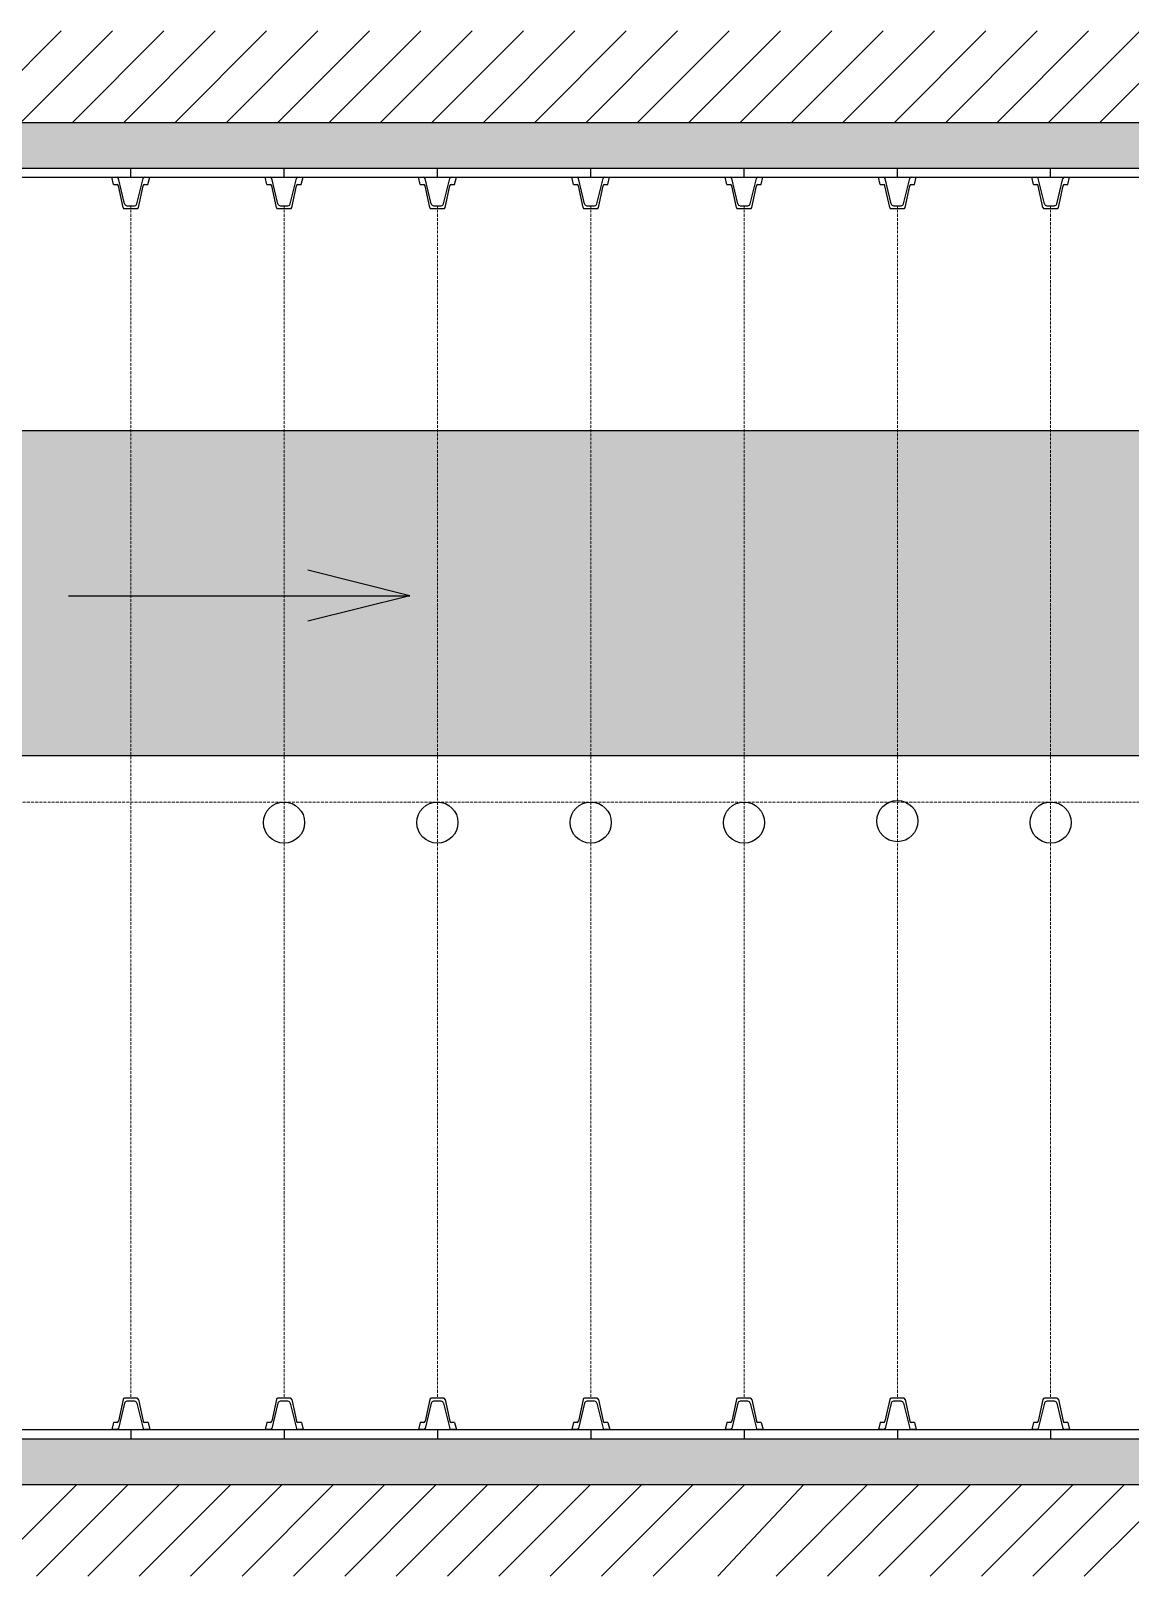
# Model space of a CAD drawing. Header units: millimetres. Extents: x -46762 to 161452, y -66984 to 31524.
# Drawn here: x -41047 to -36244, y 4275 to 11029 of the extents above; entities that cross this region are included whole.
import ezdxf

# ---------------------------------------------------------------- set-up
doc = ezdxf.new("R2010")
doc.units = ezdxf.units.MM
doc.header["$LTSCALE"] = 0.5
doc.linetypes.add('ACAD_ISO10W100', pattern=[18, 12, -3, 0, -3])
pattern_1 = [(228.0128, (-73422.488, -15068.033), (-1016.0008633, -1143.0014045), [17.08605, -1691.525]), (184.9697, (-73433.9176, -15080.733), (1524.0024653, 126.9991038), [29.32025, -2902.7]), (132.5104, (-73463.1276, -15083.273), (1269.9990759, -1397.0013646), [20.6741, -2046.735]), (267.2737, (-73512.6576, -15115.023), (126.99944854, 2539.9991827), [26.70025, -2643.32]), (292.8337, (-73513.9276, -15141.693), (-635.0018028, 1524.0008665), [26.1817, -2591.99]), (357.2737, (-73503.7676, -15165.823), (-2539.9991827, 126.99944854), [26.70025, -2643.32]), (37.6942, (-73477.0976, -15167.093), (-1651.00104306, -1269.99886785), [35.3097, -3495.655]), (72.2553, (-73449.1576, -15145.503), (889.00177827, 2794.0008103), [33.336, -3300.265]), (121.4296, (-73438.9976, -15113.753), (-1016.0002618, 1650.998058), [26.79065, -2652.275]), (175.2364, (-73452.968, -15090.893), (1396.9989027, -126.9988081), [30.58565, -1498.695]), (222.3974, (-73483.4476, -15088.3528), (-1524.00004586, -1396.99818253), [39.5539, -3915.84]), (138.8141, (-73386.928, -15116.293), (-888.9994337, 761.998828), [13.50025, -1336.53]), (171.4692, (-73397.0876, -15107.403), (1650.9974798, -254.00064), [25.6841, -2542.73]), (225, (-73422.49, -15103.59), (-3e-14, -126.99991), [17.96045, -161.6445]), (203.1986, (-73431.378, -15088.353), (635.002141, 254.001114), [9.67205, -957.53]), (291.8014, (-73440.268, -15092.163), (-127.000089, 381.000245), [13.6783, -670.24]), (30.9638, (-73435.188, -15104.863), (380.999598, 254.000198), [22.216, -718.315]), (161.5651, (-73416.138, -15093.433), (254.000116, -126.99981), [16.06435, -385.545]), (16.3895, (-73513.9276, -15092.163), (1270.0007007, 380.9992075), [22.5044, -2227.94]), (70.3462, (-73492.3376, -15085.813), (-507.9985844, -1396.9980244), [18.87995, -1869.11]), (293.1986, (-73416.138, -15068.033), (-254.001114, 635.002141), [19.344, -947.86]), (343.6105, (-73408.5176, -15085.813), (-1270.0007007, 380.9992075), [22.5044, -2227.94]), (339.444, (-73513.928, -15170.903), (-635.000788, 253.999692), [21.70175, -1063.385]), (294.7751, (-73493.608, -15178.523), (-634.9985202, 1396.9993513), [18.1836, -1800.18]), (66.8014, (-73414.868, -15195.033), (254.001114, 635.002141), [19.344, -947.86]), (17.354, (-73407.2476, -15177.253), (-1651.0000891, -507.9992338), [21.28915, -2107.62]), (69.444, (-73477.098, -15195.033), (-253.999692, -635.000788), [10.8509, -1074.24]), (101.3099, (-73422.488, -15195.033), (-126.999373, 507.998373), [6.47575, -641.1]), (165.9638, (-73423.758, -15188.683), (381.000268, -126.99978), [26.1817, -497.4525]), (186.009, (-73449.1576, -15182.333), (1269.9981272, 126.9997034), [24.26335, -2402.07]), (303.6901, (-73435.188, -15116.293), (-127.000044, 253.999755), [18.3162, -439.589]), (353.1572, (-73425.0276, -15131.533), (2159.00089283, -254.0011376), [31.97785, -3165.8]), (60.9454, (-73393.278, -15135.343), (-507.9988183, -888.9978805), [13.0754, -1294.47]), (90, (-73386.93, -15123.91), (-127, 127), [7.62, -119.38]), (120.2564, (-73451.698, -15178.523), (507.9989233, -888.9995516), [17.64335, -1746.695]), (48.0128, (-73460.588, -15163.283), (1016.0008633, 1143.0014045), [34.17215, -1674.44]), (0, (-73437.73, -15137.88), (127, 127), [33.02, -93.98]), (325.3048, (-73404.7076, -15137.883), (-1269.9977995, 889.0000845), [20.0805, -1987.965]), (254.0546, (-73388.198, -15149.313), (-127.000324, -508.00121), [18.49145, -906.085]), (207.646, (-73393.2776, -15167.093), (-2412.99915245, -1270.00079874), [30.10725, -2980.625]), (175.4261, (-73419.9476, -15181.063), (-1651.00038024, 126.99938556), [31.85145, -3153.29]), (175.4261, (-73419.9476, -15181.063), (-1651.00038024, 126.99938556), [31.85145, -3153.29])]

msp = doc.modelspace()

# ---------------------------------------------------------------- hatches: boundary and pattern name
at = {"ltscale": 0.05}
h = msp.add_hatch(dxfattribs=at)
h.set_pattern_fill('ANSI31', color=256, scale=50, style=0)
h.set_pattern_definition([(45, (-75350.9, -15998.16), (-112.2532, 112.2532), [])])
h.paths.add_polyline_path([(-29937.65, 10501.23), (-30622.09, 10501.23), (-30824.66, 10101.23), (-29937.65, 10101.23)])
h.paths.add_polyline_path([(-30622.09, 10501.23), (-31651.13, 10501.23), (-31462.05, 10101.23), (-30824.66, 10101.23)])
h.paths.add_polyline_path([(-31651.13, 10501.23), (-31843.67, 10501.23), (-32120.93, 10101.23), (-31462.05, 10101.23)])
h.paths.add_polyline_path([(-31843.67, 10501.23), (-32859.28, 10501.23), (-32750.01, 10101.23), (-32120.93, 10101.23)])
h.paths.add_polyline_path([(-32859.28, 10501.23), (-33355.66, 10501.23), (-33377.88, 10536.26), (-33711.46, 10315.38), (-33575.59, 10101.23), (-32750.01, 10101.23)])
h.paths.add_polyline_path([(-33690.66, 11029.23), (-34251.23, 11029.23), (-34159.71, 10629.23), (-33910.59, 10629.23), (-33711.46, 10315.38), (-33377.88, 10536.26)])
h.paths.add_polyline_path([(-34251.23, 11029.23), (-34441.71, 11029.23), (-34733.08, 10629.23), (-34159.71, 10629.23)])
h.paths.add_polyline_path([(-34441.71, 11029.23), (-35699.55, 11029.23), (-35468.23, 10629.23), (-34733.08, 10629.23)])
h.paths.add_polyline_path([(-35699.55, 11029.23), (-35995.35, 11029.23), (-36358.61, 10629.23), (-35468.23, 10629.23)])
h.paths.add_polyline_path([(-35995.35, 11029.23), (-37582.99, 11029.23), (-37311.91, 10629.23), (-36358.61, 10629.23)])
h.paths.add_polyline_path([(-37582.99, 11029.23), (-38003.13, 11029.23), (-38438.5, 10629.23), (-37311.91, 10629.23)])
h.paths.add_polyline_path([(-38003.13, 11029.23), (-39688.32, 11029.23), (-39408.9, 10629.23), (-38438.5, 10629.23)])
h.paths.add_polyline_path([(-39688.32, 11029.23), (-40133.65, 11029.23), (-40456.08, 10629.23), (-39408.9, 10629.23)])
h.paths.add_polyline_path([(-40133.65, 11029.23), (-41710.85, 11029.23), (-41411.09, 10629.23), (-40456.08, 10629.23)])
h.paths.add_polyline_path([(-41710.85, 11029.23), (-42123.08, 11029.23), (-42497.99, 10629.23), (-41411.09, 10629.23)])
at = {"lineweight": 9, "ltscale": 2}
h = msp.add_hatch(dxfattribs=at)
h.set_pattern_fill('GRAVEL', color=256, scale=5, style=0)
h.set_pattern_definition(pattern_1)
h.paths.add_polyline_path([(-39270.59, 10629.23), (-43693.73, 10629.23), (-43693.73, 10429.23), (-39270.59, 10429.23)])
edge = h.paths.add_edge_path()
edge.add_spline(control_points=[(-33910.59, 10429.23), (-33927.92, 10462.14), (-33962.16, 10527.15), (-33989.13, 10595.49), (-34002.44, 10629.23)], knot_values=[0, 0, 0, 0, 2.2300207, 4.4046221, 4.4046221, 4.4046221, 4.4046221], degree=3, periodic=0)
edge.add_line((-34002.44, 10629.23), (-39270.59, 10629.23))
edge.add_line((-39270.59, 10629.23), (-39270.59, 10429.23))
edge.add_line((-39270.59, 10429.23), (-33910.59, 10429.23))
at = {"lineweight": 15, "ltscale": 0.05}
h = msp.add_hatch(color=253, dxfattribs=at)
h.paths.add_polyline_path([(-43290.59, 8744.18), (-43693.73, 8923.19), (-43693.73, 7862.23), (-43290.59, 7862.23)])
h.paths.add_polyline_path([(-43290.59, 9282.23), (-43693.73, 9282.23), (-43693.73, 8923.19), (-43290.59, 8744.18)])
h.paths.add_polyline_path([(-42620.59, 9282.23), (-43290.59, 9282.23), (-43290.59, 7862.23), (-42620.59, 7862.23)])
h.paths.add_polyline_path([(-41950.59, 9282.23), (-42620.59, 9282.23), (-42620.59, 7862.23), (-41950.59, 7862.23)])
h.paths.add_polyline_path([(-41280.59, 9282.23), (-41950.59, 9282.23), (-41950.59, 7862.23), (-41280.59, 7862.23)])
h.paths.add_polyline_path([(-40610.59, 9282.23), (-41280.59, 9282.23), (-41280.59, 7862.23), (-40610.59, 7862.23)])
h.paths.add_polyline_path([(-39940.59, 8832.72), (-40610.59, 8832.72), (-40610.59, 7862.23), (-39940.59, 7862.23)])
h.paths.add_polyline_path([(-39940.59, 9282.23), (-40610.59, 9282.23), (-40610.59, 8832.72), (-39940.59, 8832.72)])
h.paths.add_polyline_path([(-39270.59, 9282.23), (-39940.59, 9282.23), (-39940.59, 7862.23), (-39270.59, 7862.23)])
h = msp.add_hatch(color=253, dxfattribs=at)
h.paths.add_polyline_path([(-38600.59, 9282.23), (-39270.59, 9282.23), (-39270.59, 7862.23), (-38600.59, 7862.23)])
h.paths.add_polyline_path([(-37930.59, 9282.23), (-38600.59, 9282.23), (-38600.59, 7862.23), (-37930.59, 7862.23)])
h.paths.add_polyline_path([(-37260.59, 9282.23), (-37930.59, 9282.23), (-37930.59, 7862.23), (-37260.59, 7862.23)])
h.paths.add_polyline_path([(-36590.59, 9282.23), (-37260.59, 9282.23), (-37260.59, 7862.23), (-36590.59, 7862.23)])
h.paths.add_polyline_path([(-35920.59, 9282.23), (-36590.59, 9282.23), (-36590.59, 7862.23), (-35920.59, 7862.23)])
h.paths.add_polyline_path([(-35250.59, 9282.23), (-35920.59, 9282.23), (-35920.59, 7862.23), (-35250.59, 7862.23)])
h.paths.add_polyline_path([(-34580.59, 9282.23), (-35250.59, 9282.23), (-35250.59, 7862.23), (-34580.59, 7862.23)])
h.paths.add_polyline_path([(-33910.59, 9282.23), (-34580.59, 9282.23), (-34580.59, 7862.23), (-33910.59, 7862.23)])
h.paths.add_polyline_path([(-33575.59, 9282.23), (-33910.59, 9282.23), (-33910.59, 7862.23), (-33575.59, 7862.23)])
h.paths.add_polyline_path([(-32905.59, 9282.23), (-33575.59, 9282.23), (-33575.59, 7862.23), (-32905.59, 7862.23)])
h.paths.add_polyline_path([(-32235.59, 9282.23), (-32905.59, 9282.23), (-32905.59, 7862.23), (-32235.59, 7862.23)])
h.paths.add_polyline_path([(-31565.59, 9282.23), (-32235.59, 9282.23), (-32235.59, 7862.23), (-31565.59, 7862.23)])
h.paths.add_polyline_path([(-30895.59, 9282.23), (-31565.59, 9282.23), (-31565.59, 7862.23), (-30895.59, 7862.23)])
h.paths.add_polyline_path([(-30225.59, 9282.23), (-30895.59, 9282.23), (-30895.59, 7862.23), (-30225.59, 7862.23)])
h.paths.add_polyline_path([(-29937.65, 9282.23), (-30225.59, 9282.23), (-30225.59, 7862.23), (-29937.65, 7862.23)])
at = {"lineweight": 9, "ltscale": 2}
h = msp.add_hatch(dxfattribs=at)
h.set_pattern_fill('GRAVEL', color=256, scale=5, style=0)
h.set_pattern_definition(pattern_1)
edge = h.paths.add_edge_path()
edge.add_line((-33910.59, 4875.23), (-43693.73, 4875.23))
edge.add_line((-43693.73, 4875.23), (-43693.73, 4675.23))
edge.add_line((-43693.73, 4675.23), (-34046.5, 4675.23))
edge.add_spline(control_points=[(-34046.5, 4675.23), (-34001.2, 4741.9), (-33955.89, 4808.56), (-33910.59, 4875.23)], knot_values=[0, 0, 0, 0, 4.8362496, 4.8362496, 4.8362496, 4.8362496], degree=3, periodic=0)

# ---------------------------------------------------------------- linework, layer by layer
at = {"ltscale": 2}
for p, q in [((-43693.73, 10629.23), (-33910.59, 10629.23)), ((-43693.73, 10429.23), (-33910.59, 10429.23)), ((-40610.59, 10389.23), (-40610.59, 10429.23)), ((-39940.59, 10389.23), (-39940.59, 10429.23)), ((-39270.59, 10389.23), (-39270.59, 10429.23)), ((-38600.59, 10389.23), (-38600.59, 10429.23)), ((-37930.59, 10389.23), (-37930.59, 10429.23)), ((-37260.59, 10389.23), (-37260.59, 10429.23)), ((-36590.59, 10389.23), (-36590.59, 10429.23)), ((-43693.73, 10389.23), (-33910.59, 10389.23)), ((-43693.73, 9282.23), (-29937.65, 9282.23)), ((-39390.47, 8560.19), (-39836.94, 8671.71)), ((-40882.06, 8560.19), (-39390.47, 8560.19)), ((-39390.47, 8560.19), (-39836.94, 8448.67)), ((-43693.73, 7862.23), (-29937.65, 7862.23)), ((-43693.73, 4915.23), (-33910.59, 4915.23)), ((-43693.73, 4875.23), (-33910.59, 4875.23)), ((-40610.59, 4915.23), (-40610.59, 4875.23)), ((-39940.59, 4915.23), (-39940.59, 4875.23)), ((-39270.59, 4915.23), (-39270.59, 4875.23)), ((-38600.59, 4915.23), (-38600.59, 4875.23)), ((-37930.59, 4915.23), (-37930.59, 4873.87)), ((-37930.59, 4873.87), (-37930.59, 4873.87)), ((-37260.59, 4915.23), (-37260.59, 4875.23)), ((-36590.59, 4915.23), (-36590.59, 4875.23)), ((-43693.73, 4675.23), (-33910.59, 4675.23))]:
    msp.add_line(p, q, dxfattribs=at)
for p, q in [((-40693.59, 10389.23), (-40670.32, 10389.23)), ((-40686.09, 10357.23), (-40693.54, 10389.23)), ((-40686.09, 10357.23), (-40670.44, 10357.23)), ((-40644.1, 10256.97), (-40664.57, 10352.49)), ((-40637.91, 10273.67), (-40664.48, 10384.63)), ((-40583.26, 10273.67), (-40556.69, 10384.63)), ((-40577.07, 10256.97), (-40556.6, 10352.49)), ((-40550.85, 10389.23), (-40527.59, 10389.23)), ((-40550.73, 10357.23), (-40535.16, 10357.23)), ((-40535.16, 10357.23), (-40527.74, 10389.23)), ((-40023.59, 10389.23), (-40000.32, 10389.23)), ((-40016.09, 10357.23), (-40023.54, 10389.23)), ((-40016.09, 10357.23), (-40000.44, 10357.23)), ((-39974.1, 10256.97), (-39994.57, 10352.49)), ((-39967.91, 10273.67), (-39994.48, 10384.63)), ((-39913.26, 10273.67), (-39886.69, 10384.63)), ((-39907.07, 10256.97), (-39886.6, 10352.49)), ((-39880.85, 10389.23), (-39857.59, 10389.23)), ((-39880.73, 10357.23), (-39865.16, 10357.23)), ((-39865.16, 10357.23), (-39857.74, 10389.23)), ((-39353.59, 10389.23), (-39330.32, 10389.23)), ((-39346.09, 10357.23), (-39353.54, 10389.23)), ((-39346.09, 10357.23), (-39330.44, 10357.23)), ((-39304.1, 10256.97), (-39324.57, 10352.49)), ((-39297.91, 10273.67), (-39324.48, 10384.63)), ((-39243.26, 10273.67), (-39216.69, 10384.63)), ((-39237.07, 10256.97), (-39216.6, 10352.49)), ((-39210.85, 10389.23), (-39187.59, 10389.23)), ((-39210.73, 10357.23), (-39195.16, 10357.23)), ((-39195.16, 10357.23), (-39187.74, 10389.23)), ((-38683.59, 10389.23), (-38660.32, 10389.23)), ((-38676.09, 10357.23), (-38683.54, 10389.23)), ((-38676.09, 10357.23), (-38660.44, 10357.23)), ((-38634.1, 10256.97), (-38654.57, 10352.49)), ((-38627.91, 10273.67), (-38654.48, 10384.63)), ((-38573.26, 10273.67), (-38546.69, 10384.63)), ((-38567.07, 10256.97), (-38546.6, 10352.49)), ((-38540.85, 10389.23), (-38517.59, 10389.23)), ((-38540.73, 10357.23), (-38525.16, 10357.23)), ((-38525.16, 10357.23), (-38517.74, 10389.23)), ((-38013.59, 10389.23), (-37990.32, 10389.23)), ((-38006.09, 10357.23), (-38013.54, 10389.23)), ((-38006.09, 10357.23), (-37990.44, 10357.23)), ((-37964.1, 10256.97), (-37984.57, 10352.49)), ((-37957.91, 10273.67), (-37984.48, 10384.63)), ((-37903.26, 10273.67), (-37876.69, 10384.63)), ((-37897.07, 10256.97), (-37876.6, 10352.49)), ((-37870.85, 10389.23), (-37847.59, 10389.23)), ((-37870.73, 10357.23), (-37855.16, 10357.23)), ((-37855.16, 10357.23), (-37847.74, 10389.23)), ((-37343.59, 10389.23), (-37320.32, 10389.23)), ((-37336.09, 10357.23), (-37343.54, 10389.23)), ((-37336.09, 10357.23), (-37320.44, 10357.23)), ((-37294.1, 10256.97), (-37314.57, 10352.49)), ((-37287.91, 10273.67), (-37314.48, 10384.63)), ((-37233.26, 10273.67), (-37206.69, 10384.63)), ((-37227.07, 10256.97), (-37206.6, 10352.49)), ((-37200.85, 10389.23), (-37177.59, 10389.23)), ((-37200.73, 10357.23), (-37185.16, 10357.23)), ((-37185.16, 10357.23), (-37177.74, 10389.23)), ((-36673.59, 10389.23), (-36650.32, 10389.23)), ((-36666.09, 10357.23), (-36673.54, 10389.23)), ((-36666.09, 10357.23), (-36650.44, 10357.23)), ((-36624.1, 10256.97), (-36644.57, 10352.49)), ((-36617.91, 10273.67), (-36644.48, 10384.63)), ((-36563.26, 10273.67), (-36536.69, 10384.63)), ((-36557.07, 10256.97), (-36536.6, 10352.49)), ((-36530.85, 10389.23), (-36507.59, 10389.23)), ((-36530.73, 10357.23), (-36515.16, 10357.23)), ((-36515.16, 10357.23), (-36507.74, 10389.23)), ((-40638.23, 10252.23), (-40582.94, 10252.23)), ((-40627.21, 10265.23), (-40593.96, 10265.23)), ((-39968.23, 10252.23), (-39912.94, 10252.23)), ((-39957.21, 10265.23), (-39923.96, 10265.23)), ((-39298.23, 10252.23), (-39242.94, 10252.23)), ((-39287.21, 10265.23), (-39253.96, 10265.23)), ((-38628.23, 10252.23), (-38572.94, 10252.23)), ((-38617.21, 10265.23), (-38583.96, 10265.23)), ((-37958.23, 10252.23), (-37902.94, 10252.23)), ((-37947.21, 10265.23), (-37913.96, 10265.23)), ((-37288.23, 10252.23), (-37232.94, 10252.23)), ((-37277.21, 10265.23), (-37243.96, 10265.23)), ((-36618.23, 10252.23), (-36562.94, 10252.23)), ((-36607.21, 10265.23), (-36573.96, 10265.23)), ((-40644.1, 5047.49), (-40664.57, 4951.97)), ((-40637.91, 5030.79), (-40664.48, 4919.83)), ((-40582.94, 5052.23), (-40638.23, 5052.23)), ((-40593.96, 5039.23), (-40627.21, 5039.23)), ((-40583.26, 5030.79), (-40556.69, 4919.83)), ((-40577.07, 5047.49), (-40556.6, 4951.97)), ((-39974.1, 5047.49), (-39994.57, 4951.97)), ((-39967.91, 5030.79), (-39994.48, 4919.83)), ((-39912.94, 5052.23), (-39968.23, 5052.23)), ((-39923.96, 5039.23), (-39957.21, 5039.23)), ((-39913.26, 5030.79), (-39886.69, 4919.83)), ((-39907.07, 5047.49), (-39886.6, 4951.97)), ((-39304.1, 5047.49), (-39324.57, 4951.97)), ((-39297.91, 5030.79), (-39324.48, 4919.83)), ((-39242.94, 5052.23), (-39298.23, 5052.23)), ((-39253.96, 5039.23), (-39287.21, 5039.23)), ((-39243.26, 5030.79), (-39216.69, 4919.83)), ((-39237.07, 5047.49), (-39216.6, 4951.97)), ((-38634.1, 5047.49), (-38654.57, 4951.97)), ((-38627.91, 5030.79), (-38654.48, 4919.83)), ((-38572.94, 5052.23), (-38628.23, 5052.23)), ((-38583.96, 5039.23), (-38617.21, 5039.23)), ((-38573.26, 5030.79), (-38546.69, 4919.83)), ((-38567.07, 5047.49), (-38546.6, 4951.97)), ((-37964.1, 5047.49), (-37984.57, 4951.97)), ((-37957.91, 5030.79), (-37984.48, 4919.83)), ((-37902.94, 5052.23), (-37958.23, 5052.23)), ((-37913.96, 5039.23), (-37947.21, 5039.23)), ((-37903.26, 5030.79), (-37876.69, 4919.83)), ((-37897.07, 5047.49), (-37876.6, 4951.97)), ((-37294.1, 5047.49), (-37314.57, 4951.97)), ((-37287.91, 5030.79), (-37314.48, 4919.83)), ((-37232.94, 5052.23), (-37288.23, 5052.23)), ((-37243.96, 5039.23), (-37277.21, 5039.23)), ((-37233.26, 5030.79), (-37206.69, 4919.83)), ((-37227.07, 5047.49), (-37206.6, 4951.97)), ((-36624.1, 5047.49), (-36644.57, 4951.97)), ((-36617.91, 5030.79), (-36644.48, 4919.83)), ((-36562.94, 5052.23), (-36618.23, 5052.23)), ((-36573.96, 5039.23), (-36607.21, 5039.23)), ((-36563.26, 5030.79), (-36536.69, 4919.83)), ((-36557.07, 5047.49), (-36536.6, 4951.97)), ((-40686.01, 4947.23), (-40693.43, 4915.23)), ((-40670.44, 4947.23), (-40686.01, 4947.23)), ((-40535.08, 4947.23), (-40550.73, 4947.23)), ((-40535.08, 4947.23), (-40527.63, 4915.23)), ((-40016.01, 4947.23), (-40023.43, 4915.23)), ((-40000.44, 4947.23), (-40016.01, 4947.23)), ((-39865.08, 4947.23), (-39880.73, 4947.23)), ((-39865.08, 4947.23), (-39857.63, 4915.23)), ((-39346.01, 4947.23), (-39353.43, 4915.23)), ((-39330.44, 4947.23), (-39346.01, 4947.23)), ((-39195.08, 4947.23), (-39210.73, 4947.23)), ((-39195.08, 4947.23), (-39187.63, 4915.23)), ((-38676.01, 4947.23), (-38683.43, 4915.23)), ((-38660.44, 4947.23), (-38676.01, 4947.23)), ((-38525.08, 4947.23), (-38540.73, 4947.23)), ((-38525.08, 4947.23), (-38517.63, 4915.23)), ((-38006.01, 4947.23), (-38013.43, 4915.23)), ((-37990.44, 4947.23), (-38006.01, 4947.23)), ((-37855.08, 4947.23), (-37870.73, 4947.23)), ((-37855.08, 4947.23), (-37847.63, 4915.23)), ((-37336.01, 4947.23), (-37343.43, 4915.23)), ((-37320.44, 4947.23), (-37336.01, 4947.23)), ((-37185.08, 4947.23), (-37200.73, 4947.23)), ((-37185.08, 4947.23), (-37177.63, 4915.23)), ((-36666.01, 4947.23), (-36673.43, 4915.23)), ((-36650.44, 4947.23), (-36666.01, 4947.23)), ((-36515.08, 4947.23), (-36530.73, 4947.23)), ((-36515.08, 4947.23), (-36507.63, 4915.23)), ((-40670.32, 4915.23), (-40693.59, 4915.23)), ((-40527.59, 4915.23), (-40550.85, 4915.23)), ((-40000.32, 4915.23), (-40023.59, 4915.23)), ((-39857.59, 4915.23), (-39880.85, 4915.23)), ((-39330.32, 4915.23), (-39353.59, 4915.23)), ((-39187.59, 4915.23), (-39210.85, 4915.23)), ((-38660.32, 4915.23), (-38683.59, 4915.23)), ((-38517.59, 4915.23), (-38540.85, 4915.23)), ((-37990.32, 4915.23), (-38013.59, 4915.23)), ((-37847.59, 4915.23), (-37870.85, 4915.23)), ((-37320.32, 4915.23), (-37343.59, 4915.23)), ((-37177.59, 4915.23), (-37200.85, 4915.23)), ((-36650.32, 4915.23), (-36673.59, 4915.23)), ((-36507.59, 4915.23), (-36530.85, 4915.23))]:
    msp.add_line(p, q)
at = {"linetype": 'ACAD_ISO10W100', "lineweight": 9, "ltscale": 2}
for p, q in [((-40610.59, 10265.23), (-40610.59, 5052.23)), ((-39940.59, 10265.23), (-39940.59, 5052.23)), ((-39270.59, 10265.23), (-39270.59, 5052.23)), ((-38600.59, 10265.23), (-38600.59, 5052.23)), ((-37930.59, 10265.23), (-37930.59, 5052.23)), ((-37260.59, 10265.23), (-37260.59, 5052.23)), ((-36590.59, 10265.23), (-36590.59, 5052.23)), ((-33631.02, 7658.73), (-43995.72, 7658.73))]:
    msp.add_line(p, q, dxfattribs=at)
at = {"lineweight": 9, "ltscale": 2}
for p, q in [((-41246.8, 4275.23), (-40846.8, 4675.23)), ((-41022.29, 4275.23), (-40622.29, 4675.23)), ((-40797.79, 4275.23), (-40397.79, 4675.23)), ((-40573.28, 4275.23), (-40173.28, 4675.23)), ((-40348.77, 4275.23), (-39948.77, 4675.23)), ((-40124.27, 4275.23), (-39724.27, 4675.23)), ((-39899.76, 4275.23), (-39499.76, 4675.23)), ((-39675.26, 4275.23), (-39275.26, 4675.23)), ((-39450.75, 4275.23), (-39050.75, 4675.23)), ((-39226.24, 4275.23), (-38826.24, 4675.23)), ((-39001.74, 4275.23), (-38601.74, 4675.23)), ((-38777.23, 4275.23), (-38377.23, 4675.23)), ((-38552.72, 4275.23), (-38152.72, 4675.23)), ((-38328.22, 4275.23), (-37930.59, 4672.86)), ((-38045.33, 4275.23), (-37669.66, 4675.23))]:
    msp.add_line(p, q, dxfattribs=at)
at = {"ltscale": 0.05}
for p, q in [((-37790.59, 4275.15), (-37390.51, 4675.23)), ((-37566.08, 4275.15), (-37166.01, 4675.23)), ((-37341.58, 4275.15), (-36941.5, 4675.23)), ((-37117.07, 4275.15), (-36717, 4675.23)), ((-36892.56, 4275.15), (-36492.49, 4675.23)), ((-36314.58, 4628.63), (-36267.98, 4675.23)), ((-36668.06, 4275.15), (-36314.58, 4628.63)), ((-36443.55, 4275.15), (-36195.63, 4523.08))]:
    msp.add_line(p, q, dxfattribs=at)
at = {"ltscale": 2}
for centre in [(-39940.59, 7568.74), (-39270.59, 7568.74), (-38600.59, 7568.74), (-37930.59, 7568.74), (-37260.59, 7575.24), (-36590.59, 7568.74)]:
    msp.add_circle(centre, 90, dxfattribs=at)
for centre, radius, start, end in [((-40670.44, 10351.23), 6, 12.094757, 90), ((-40670.32, 10383.23), 6, 13.469517, 90), ((-40550.85, 10383.23), 6, 90, 166.530483), ((-40550.73, 10351.23), 6, 90, 167.905243), ((-40000.44, 10351.23), 6, 12.094757, 90), ((-40000.32, 10383.23), 6, 13.469517, 90), ((-39880.85, 10383.23), 6, 90, 166.530483), ((-39880.73, 10351.23), 6, 90, 167.905243), ((-39330.44, 10351.23), 6, 12.094757, 90), ((-39330.32, 10383.23), 6, 13.469517, 90), ((-39210.85, 10383.23), 6, 90, 166.530483), ((-39210.73, 10351.23), 6, 90, 167.905243), ((-38660.44, 10351.23), 6, 12.094757, 90), ((-38660.32, 10383.23), 6, 13.469517, 90), ((-38540.85, 10383.23), 6, 90, 166.530483), ((-38540.73, 10351.23), 6, 90, 167.905243), ((-37990.44, 10351.23), 6, 12.094757, 90), ((-37990.32, 10383.23), 6, 13.469517, 90), ((-37870.85, 10383.23), 6, 90, 166.530483), ((-37870.73, 10351.23), 6, 90, 167.905243), ((-37320.44, 10351.23), 6, 12.094757, 90), ((-37320.32, 10383.23), 6, 13.469517, 90), ((-37200.85, 10383.23), 6, 90, 166.530483), ((-37200.73, 10351.23), 6, 90, 167.905243), ((-36650.44, 10351.23), 6, 12.094757, 90), ((-36650.32, 10383.23), 6, 13.469517, 90), ((-36530.85, 10383.23), 6, 90, 166.530483), ((-36530.73, 10351.23), 6, 90, 167.905243), ((-40627.21, 10276.23), 11, 193.469517, 270), ((-40593.96, 10276.23), 11, 270, 346.530483), ((-39957.21, 10276.23), 11, 193.469517, 270), ((-39923.96, 10276.23), 11, 270, 346.530483), ((-39287.21, 10276.23), 11, 193.469517, 270), ((-39253.96, 10276.23), 11, 270, 346.530483), ((-38617.21, 10276.23), 11, 193.469517, 270), ((-38583.96, 10276.23), 11, 270, 346.530483), ((-37947.21, 10276.23), 11, 193.469517, 270), ((-37913.96, 10276.23), 11, 270, 346.530483), ((-37277.21, 10276.23), 11, 193.469517, 270), ((-37243.96, 10276.23), 11, 270, 346.530483), ((-36607.21, 10276.23), 11, 193.469517, 270), ((-36573.96, 10276.23), 11, 270, 346.530483), ((-40638.23, 10258.23), 6, 192.094757, 270), ((-40582.94, 10258.23), 6, 270, 347.905243), ((-39968.23, 10258.23), 6, 192.094757, 270), ((-39912.94, 10258.23), 6, 270, 347.905243), ((-39298.23, 10258.23), 6, 192.094757, 270), ((-39242.94, 10258.23), 6, 270, 347.905243), ((-38628.23, 10258.23), 6, 192.094757, 270), ((-38572.94, 10258.23), 6, 270, 347.905243), ((-37958.23, 10258.23), 6, 192.094757, 270), ((-37902.94, 10258.23), 6, 270, 347.905243), ((-37288.23, 10258.23), 6, 192.094757, 270), ((-37232.94, 10258.23), 6, 270, 347.905243), ((-36618.23, 10258.23), 6, 192.094757, 270), ((-36562.94, 10258.23), 6, 270, 347.905243), ((-40638.23, 5046.23), 6, 90, 167.905243), ((-40627.21, 5028.23), 11, 90, 166.530483), ((-40593.96, 5028.23), 11, 13.469517, 90), ((-40582.94, 5046.23), 6, 12.094757, 90), ((-39968.23, 5046.23), 6, 90, 167.905243), ((-39957.21, 5028.23), 11, 90, 166.530483), ((-39923.96, 5028.23), 11, 13.469517, 90), ((-39912.94, 5046.23), 6, 12.094757, 90), ((-39298.23, 5046.23), 6, 90, 167.905243), ((-39287.21, 5028.23), 11, 90, 166.530483), ((-39253.96, 5028.23), 11, 13.469517, 90), ((-39242.94, 5046.23), 6, 12.094757, 90), ((-38628.23, 5046.23), 6, 90, 167.905243), ((-38617.21, 5028.23), 11, 90, 166.530483), ((-38583.96, 5028.23), 11, 13.469517, 90), ((-38572.94, 5046.23), 6, 12.094757, 90), ((-37958.23, 5046.23), 6, 90, 167.905243), ((-37947.21, 5028.23), 11, 90, 166.530483), ((-37913.96, 5028.23), 11, 13.469517, 90), ((-37902.94, 5046.23), 6, 12.094757, 90), ((-37288.23, 5046.23), 6, 90, 167.905243), ((-37277.21, 5028.23), 11, 90, 166.530483), ((-37243.96, 5028.23), 11, 13.469517, 90), ((-37232.94, 5046.23), 6, 12.094757, 90), ((-36618.23, 5046.23), 6, 90, 167.905243), ((-36607.21, 5028.23), 11, 90, 166.530483), ((-36573.96, 5028.23), 11, 13.469517, 90), ((-36562.94, 5046.23), 6, 12.094757, 90), ((-40670.44, 4953.23), 6, 270, 347.905243), ((-40550.73, 4953.23), 6, 192.094757, 270), ((-40000.44, 4953.23), 6, 270, 347.905243), ((-39880.73, 4953.23), 6, 192.094757, 270), ((-39330.44, 4953.23), 6, 270, 347.905243), ((-39210.73, 4953.23), 6, 192.094757, 270), ((-38660.44, 4953.23), 6, 270, 347.905243), ((-38540.73, 4953.23), 6, 192.094757, 270), ((-37990.44, 4953.23), 6, 270, 347.905243), ((-37870.73, 4953.23), 6, 192.094757, 270), ((-37320.44, 4953.23), 6, 270, 347.905243), ((-37200.73, 4953.23), 6, 192.094757, 270), ((-36650.44, 4953.23), 6, 270, 347.905243), ((-36530.73, 4953.23), 6, 192.094757, 270), ((-40670.32, 4921.23), 6, 270, 346.530483), ((-40550.85, 4921.23), 6, 193.469517, 270), ((-40000.32, 4921.23), 6, 270, 346.530483), ((-39880.85, 4921.23), 6, 193.469517, 270), ((-39330.32, 4921.23), 6, 270, 346.530483), ((-39210.85, 4921.23), 6, 193.469517, 270), ((-38660.32, 4921.23), 6, 270, 346.530483), ((-38540.85, 4921.23), 6, 193.469517, 270), ((-37990.32, 4921.23), 6, 270, 346.530483), ((-37870.85, 4921.23), 6, 193.469517, 270), ((-37320.32, 4921.23), 6, 270, 346.530483), ((-37200.85, 4921.23), 6, 193.469517, 270), ((-36650.32, 4921.23), 6, 270, 346.530483), ((-36530.85, 4921.23), 6, 193.469517, 270)]:
    msp.add_arc(centre, radius, start, end)

doc.saveas('drawing.dxf')
